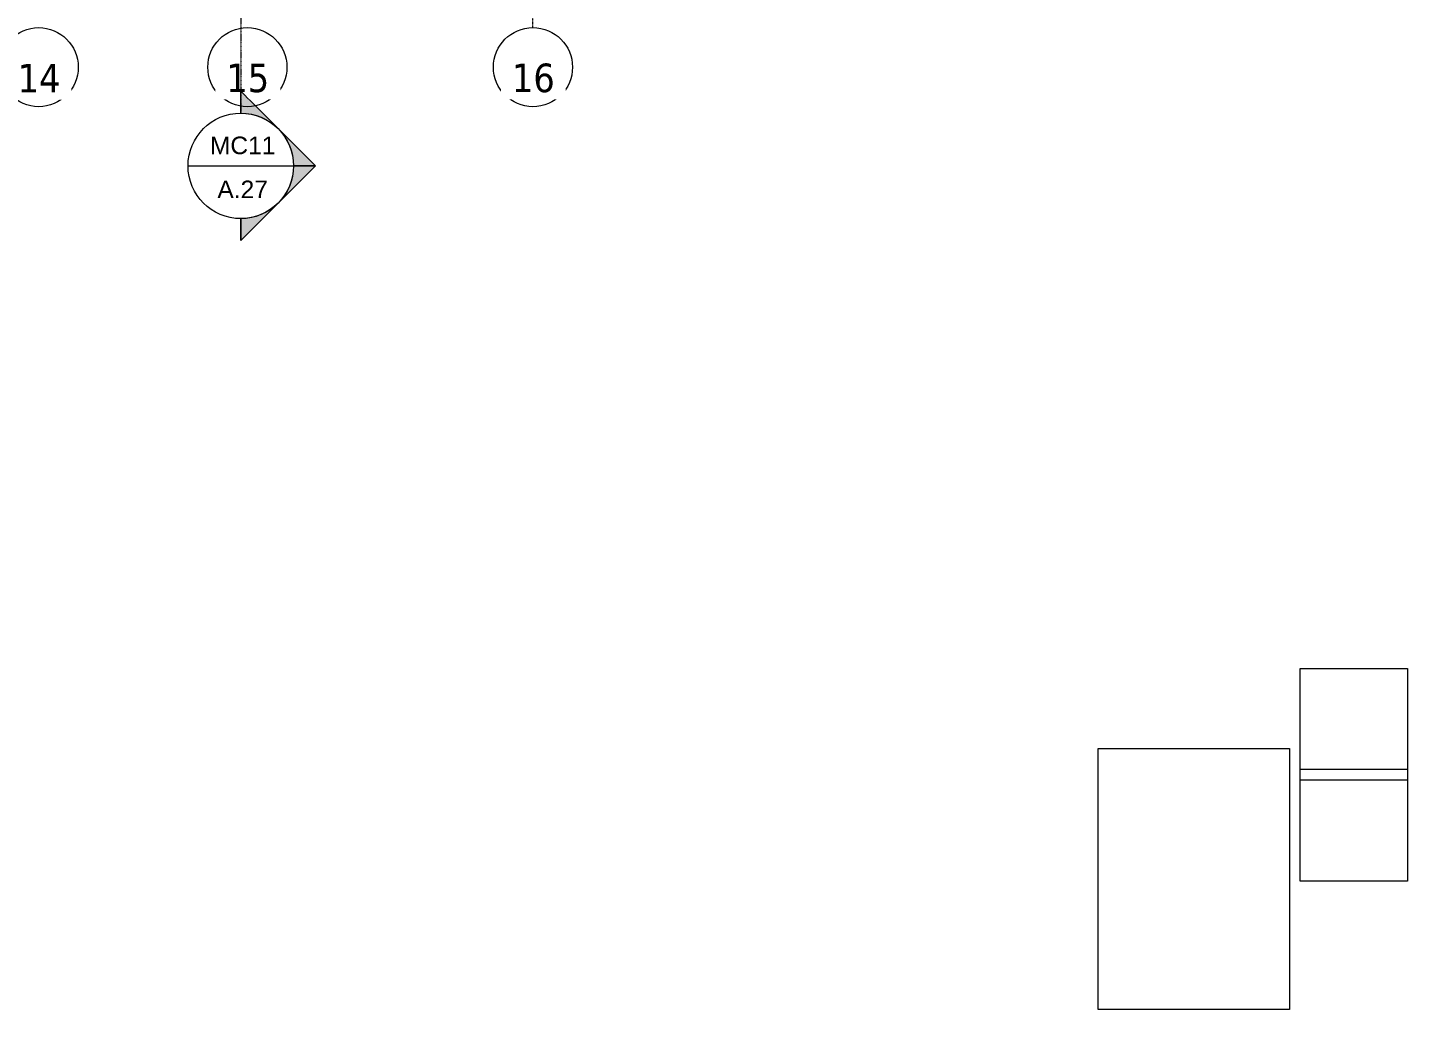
# Model space of a CAD drawing. Header units: millimetres. Extents: x 1591 to 239055, y -15958 to 83255.
# Drawn here: x 213931 to 239055, y -2719 to 15149 of the extents above; entities that cross this region are included whole.
import ezdxf

# ---------------------------------------------------------------- set-up
doc = ezdxf.new("R2010")
doc.units = ezdxf.units.MM
for name, pattern in [('Dash Dot 3_16_', [7.9375, 4.7625, -1.5875, 0, -1.5875]), ('Dash_2_', [6.35, 3.175, -3.175]), ('Grid Line', [22.225, 12.7, -3.175, 3.175, -3.175])]:
    doc.linetypes.add(name, pattern=pattern)
for name, color, linetype, lineweight in [('G-ANNO-REFR', 1, 'Dash_2_', 18), ('G-ANNO-SYMB', 111, 'Continuous', 9), ('G-ANNO-SYMB-1', 111, 'Dash Dot 3_16_', 18), ('S-GRID-1', 1, 'Grid Line', 9), ('S-GRID-IDEN', 1, 'Continuous', 9)]:
    doc.layers.add(name, color=color, linetype=linetype, lineweight=lineweight)
doc.styles.add('Arial_10', font='arial_0.ttf', dxfattribs={"height": 320})
doc.styles.add('Tahoma_B', font='tahomabd_0.ttf', dxfattribs={"height": 520})
picture_1 = doc.add_image_def('image1.pdf', size_in_pixel=(6577, 8958))
picture_2 = doc.add_image_def('image2.pdf', size_in_pixel=(4758, 4983))
picture_3 = doc.add_image_def('image3.pdf', size_in_pixel=(4758, 4958))

# ---------------------------------------------------------------- blocks, each defined once
blk = doc.blocks.new('Grid - M_Grid Head - Circle-353313-TKCS_MB TẦNG 6-8')
at = {"layer": 'S-GRID-IDEN'}
blk.add_circle((0, 0), 4.5, dxfattribs=at)
blk = doc.blocks.new('Section - M_Section Head - Filled-352373-TKCS_MB TẦNG 6-8')
at = {"layer": 'G-ANNO-SYMB'}
h = blk.add_hatch(color=256, dxfattribs=at)
edge = h.paths.add_edge_path()
edge.add_line((-6, 8.49), (-6, 6))
edge.add_arc((-6, 0), 6, 90, 135)
edge.add_line((-10.24, 4.24), (-6, 8.49))
h = blk.add_hatch(color=256, dxfattribs=at)
edge = h.paths.add_edge_path()
edge.add_line((-6, 8.49), (-1.76, 4.24))
edge.add_arc((-6, 0), 6, 45, 90)
edge.add_line((-6, 6), (-6, 8.49))
h = blk.add_hatch(color=256, dxfattribs=at)
edge = h.paths.add_edge_path()
edge.add_line((-14.49, 0), (-10.24, 4.24))
edge.add_arc((-6, 0), 6, 135, 180)
edge.add_line((-12, 0), (-14.49, 0))
h = blk.add_hatch(color=256, dxfattribs=at)
edge = h.paths.add_edge_path()
edge.add_line((2.49, 0), (0, 0))
edge.add_arc((-6, 0), 6, 360, 405)
edge.add_line((-1.76, 4.24), (2.49, 0))
for p, q in [((-6, 8.49), (-14.49, 0)), ((-6, 8.49), (-10.24, 4.24)), ((-6, 8.49), (2.49, 0)), ((-6, 6), (-6, 8.49)), ((-6, 8.49), (-6, 6)), ((-1.76, 4.24), (-6, 8.49)), ((-10.24, 4.24), (-14.49, 0)), ((2.49, 0), (-1.76, 4.24)), ((-14.49, 0), (-12, 0)), ((0, 0), (2.49, 0)), ((-12, 0), (-14.49, 0)), ((0, 0), (2.49, 0))]:
    blk.add_line(p, q, dxfattribs=at)
for start, end in [(360, 180), (90, 135), (45, 90), (135, 180), (360, 45), (180, 360)]:
    blk.add_arc((-6, 0), 6, start, end, dxfattribs=at)

msp = doc.modelspace()

# ---------------------------------------------------------------- linework, layer by layer
at = {"layer": 'G-ANNO-SYMB'}
msp.add_line((216852.3, 12632.5), (218772.3, 12632.5), dxfattribs=at)
at = {"layer": 'S-GRID-1'}
msp.add_line((223132.3, 15149.4), (223132.3, 19149.4), dxfattribs=at)

# ---------------------------------------------------------------- block references
at = {"layer": 'S-GRID-IDEN', "xscale": 159.9999999999999, "yscale": 159.9999999999999, "zscale": 159.9999999999999}
for p in [(214132.3, 14429.4), (217932.3, 14429.4), (223132.3, 14429.4)]:
    msp.add_blockref('Grid - M_Grid Head - Circle-353313-TKCS_MB TẦNG 6-8', p, dxfattribs=at)

# ---------------------------------------------------------------- texts
at = {"layer": 'G-ANNO-SYMB', "char_height": 320, "attachment_point": 5, "line_spacing_factor": 0.936439, "style": 'Arial_10'}
for s, insert, width in [('\\pt2032,4064,6096,8128,10160,12192,14224,16256,18288,20320,22352,24384,26416,28448,30480,32512,34544,36576,38608,40640,42672,44704,46736,48768,50800,52832,54864,56896,58928,60960,62992,65024;MC11', (217846.3, 13003.7), 1217.6), ('\\pt2032,4064,6096,8128,10160,12192,14224,16256,18288,20320,22352,24384,26416,28448,30480,32512,34544,36576,38608,40640,42672,44704,46736,48768,50800,52832,54864,56896,58928,60960,62992,65024;A.27', (217846.3, 12205.4), 952)]:
    msp.add_mtext(s, dxfattribs=dict(at, insert=insert, width=width))

# ---------------------------------------------------------------- pictures from other files: only their frames are drawn
at = {"layer": 'G-ANNO-REFR'}
image = msp.add_image(picture_3, insert=(237104.9, 1453.4), size_in_units=(1950, 2032), dxfattribs=at)
image.dxf.flags = 7
image = msp.add_image(picture_1, insert=(233421.7, -2719), size_in_units=(3488.2, 4750.9), dxfattribs=at)
image.dxf.flags = 7
image = msp.add_image(picture_2, insert=(237104.9, -388.1), size_in_units=(1950, 2042.2), dxfattribs=at)
image.dxf.flags = 7

# ---------------------------------------------------------------- next in the draw order: texts
at = {"layer": 'S-GRID-IDEN', "char_height": 520, "width": 921.6, "attachment_point": 5, "line_spacing_factor": 0.996129, "style": 'Tahoma_B', "bg_fill": 3, "box_fill_scale": 1.25, "bg_fill_color": 256, "bg_fill_true_color": 13158600, "bg_fill_transparency": 0}
for s, insert in [('\\pt2031.9988,4063.9976,6096.0016,8128.0004,10159.9992,12191.998,14224.002,16256.0008,18287.9996,20319.9984,22352.0024,24384.0012,26416,28447.9988,30479.9976,32512.0016,34544.0004,36575.9992,38607.998,40640.002,42672.0008,44703.9996,46735.9984,48768.0024,50800.0012,52832,54863.9988,56895.9976,58928.0016,60960.0004,62991.9992,65023.998;14', (214139, 14229.7)), ('\\pt2031.9988,4063.9976,6096.0016,8128.0004,10159.9992,12191.998,14224.002,16256.0008,18287.9996,20319.9984,22352.0024,24384.0012,26416,28447.9988,30479.9976,32512.0016,34544.0004,36575.9992,38607.998,40640.002,42672.0008,44703.9996,46735.9984,48768.0024,50800.0012,52832,54863.9988,56895.9976,58928.0016,60960.0004,62991.9992,65023.998;15', (217939, 14229.7)), ('\\pt2031.9988,4063.9976,6096.0016,8128.0004,10159.9992,12191.998,14224.002,16256.0008,18287.9996,20319.9984,22352.0024,24384.0012,26416,28447.9988,30479.9976,32512.0016,34544.0004,36575.9992,38607.998,40640.002,42672.0008,44703.9996,46735.9984,48768.0024,50800.0012,52832,54863.9988,56895.9976,58928.0016,60960.0004,62991.9992,65023.998;16', (223139, 14229.7))]:
    msp.add_mtext(s, dxfattribs=dict(at, insert=insert))

# ---------------------------------------------------------------- next in the draw order: linework, layer by layer
at = {"layer": 'G-ANNO-SYMB-1'}
msp.add_line((217812.3, 82873.6), (217812.3, 13592.5), dxfattribs=at)

# ---------------------------------------------------------------- next in the draw order: block references
at = {"layer": 'G-ANNO-SYMB', "extrusion": (0, 0, -1), "xscale": 159.9999999999999, "yscale": 159.9999999999999, "zscale": 159.9999999999999, "rotation": 90.00000000000053}
msp.add_blockref('Section - M_Section Head - Filled-352373-TKCS_MB TẦNG 6-8', (-217812.3, 13592.5), dxfattribs=at)

doc.saveas('drawing.dxf')
